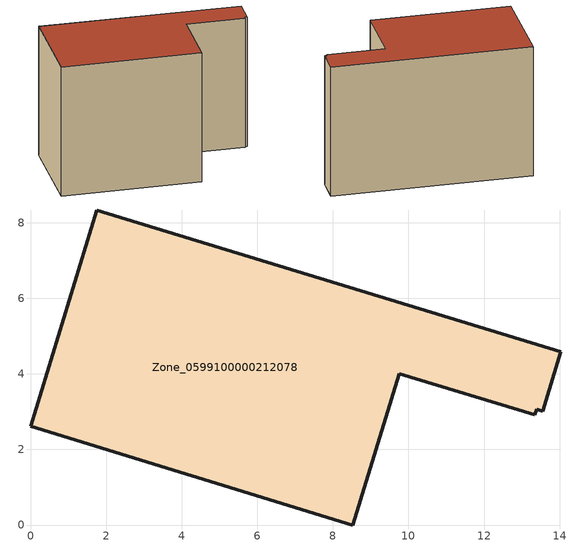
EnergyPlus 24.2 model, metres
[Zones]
Zone_0599100000212078
 floor ground (C_G): 0,2.61 1.74,8.34 14.03,4.59 13.55,3.01 13.4,3.06 13.35,2.92 9.76,4.01 8.53,0 z0
 wall outside (C_F): 1.74,8.34 0,2.61 8.53,0 9.76,4.01 13.35,2.92 13.4,3.06 13.55,3.01 14.03,4.59 1.74,8.34 z0:8.83
 roof outside (C_R): 13.35,2.92 13.4,3.06 13.55,3.01 14.03,4.59 1.74,8.34 0,2.61 8.53,0 9.76,4.01 z8.83
[BUILDING]
Pand.0599100000212078: North Axis=0; Terrain=City; Loads Convergence Tolerance Value=0.04; Temperature Convergence Tolerance Value=0.4; Solar Distribution=FullExterior; Maximum Number of Warmup Days=25; Minimum Number of Warmup Days=1
[Site:Location]
Rotterdam.The.Hague.AP_ZH_NLD Design_Conditions: Latitude=51.96; Longitude=4.45; Time Zone=1; Elevation=-4.5
[SITE:GROUNDTEMPERATURE:BUILDINGSURFACE]
18, 18, 18, 18, 18, 18, 18, 18, 18, 18, 18, 18
[MATERIAL] Thermal Absorptance=0.9; Solar Absorptance=0.7; Visible Absorptance=0.7
Name | Roughness | Thickness | Conductivity | Density | Specific Heat
G.TI.1975-1991 | MediumSmooth | 0.15 | 0.288461 | 540 | 1210
F.TI.1975-1991 | Rough | 0.3 | 0.230769 | 1920 | 840
R.TI.1975-1991 | MediumRough | 0.2 | 0.153846 | 1500 | 1000
[CONSTRUCTION]
C_G: G.TI.1975-1991
C_F: F.TI.1975-1991
C_R: R.TI.1975-1991
[ZONE]
Zone_0599100000212078: Type=1; Multiplier=1; Ceiling Height=Autocalculate; Volume=Autocalculate; Floor Area=autocalculate; Part of Total Floor Area=Yes
[ZONEINFILTRATION:DESIGNFLOWRATE]
Infil_Zone_0599100000212078: Zone or ZoneList or Space or SpaceList=Zone_0599100000212078; Schedule=AlwaysOn; Design Flow Rate Calculation Method=Flow/Area; Flow Rate per Floor Area=0.003; Constant Term Coefficient=1; Temperature Term Coefficient=0; Velocity Term Coefficient=0; Velocity Squared Term Coefficient=0
[HVACTEMPLATE:ZONE:IDEALLOADSAIRSYSTEM]
Zone_0599100000212078: Maximum Heating Supply Air Temperature=50; Minimum Cooling Supply Air Temperature=13; Maximum Heating Supply Air Humidity Ratio=0.0156; Minimum Cooling Supply Air Humidity Ratio=0.0077; Heating Limit=NoLimit; Cooling Limit=NoLimit; Dehumidification Control Type=ConstantSensibleHeatRatio; Cooling Sensible Heat Ratio=0.7; Dehumidification Setpoint=60; Humidification Control Type=None; Humidification Setpoint=30; Outdoor Air Method=None; Outdoor Air Flow Rate per Person=0.00944; Outdoor Air Flow Rate per Zone Floor Area=0; Outdoor Air Flow Rate per Zone=0; Demand Controlled Ventilation Type=None; Outdoor Air Economizer Type=NoEconomizer; Heat Recovery Type=None; Sensible Heat Recovery Effectiveness=0.7; Latent Heat Recovery Effectiveness=0.65
[ZONECONTROL:THERMOSTAT]
ThermostatControl_Zone_0599100000212078: Zone or ZoneList=Zone_0599100000212078; Control Type Schedule=DualSetpointControlType; Control 1=Thermostat_Zone_0599100000212078; Temperature Difference Between Cutout And Setpoint=0
[THERMOSTATSETPOINT:DUALSETPOINT]
Thermostat_Zone_0599100000212078: Heating Setpoint Temperature Schedule=HeatingSetpoint_Zone_0599100000212078; Cooling Setpoint Temperature Schedule=CoolingSetpoint_Zone_0599100000212078
[SCHEDULE:COMPACT]
HeatingSetpoint_Zone_0599100000212078: Through: 12/31, For: AllDays, Until: 24:00, 21
CoolingSetpoint_Zone_0599100000212078: Through: 12/31, For: AllDays, Until: 24:00, 24
DualSetpointControlType: Through: 12/31, For: AllDays, Until: 24:00, 4
AlwaysOn: Through: 12/31, For: AllDays, Until: 24:00, 1
